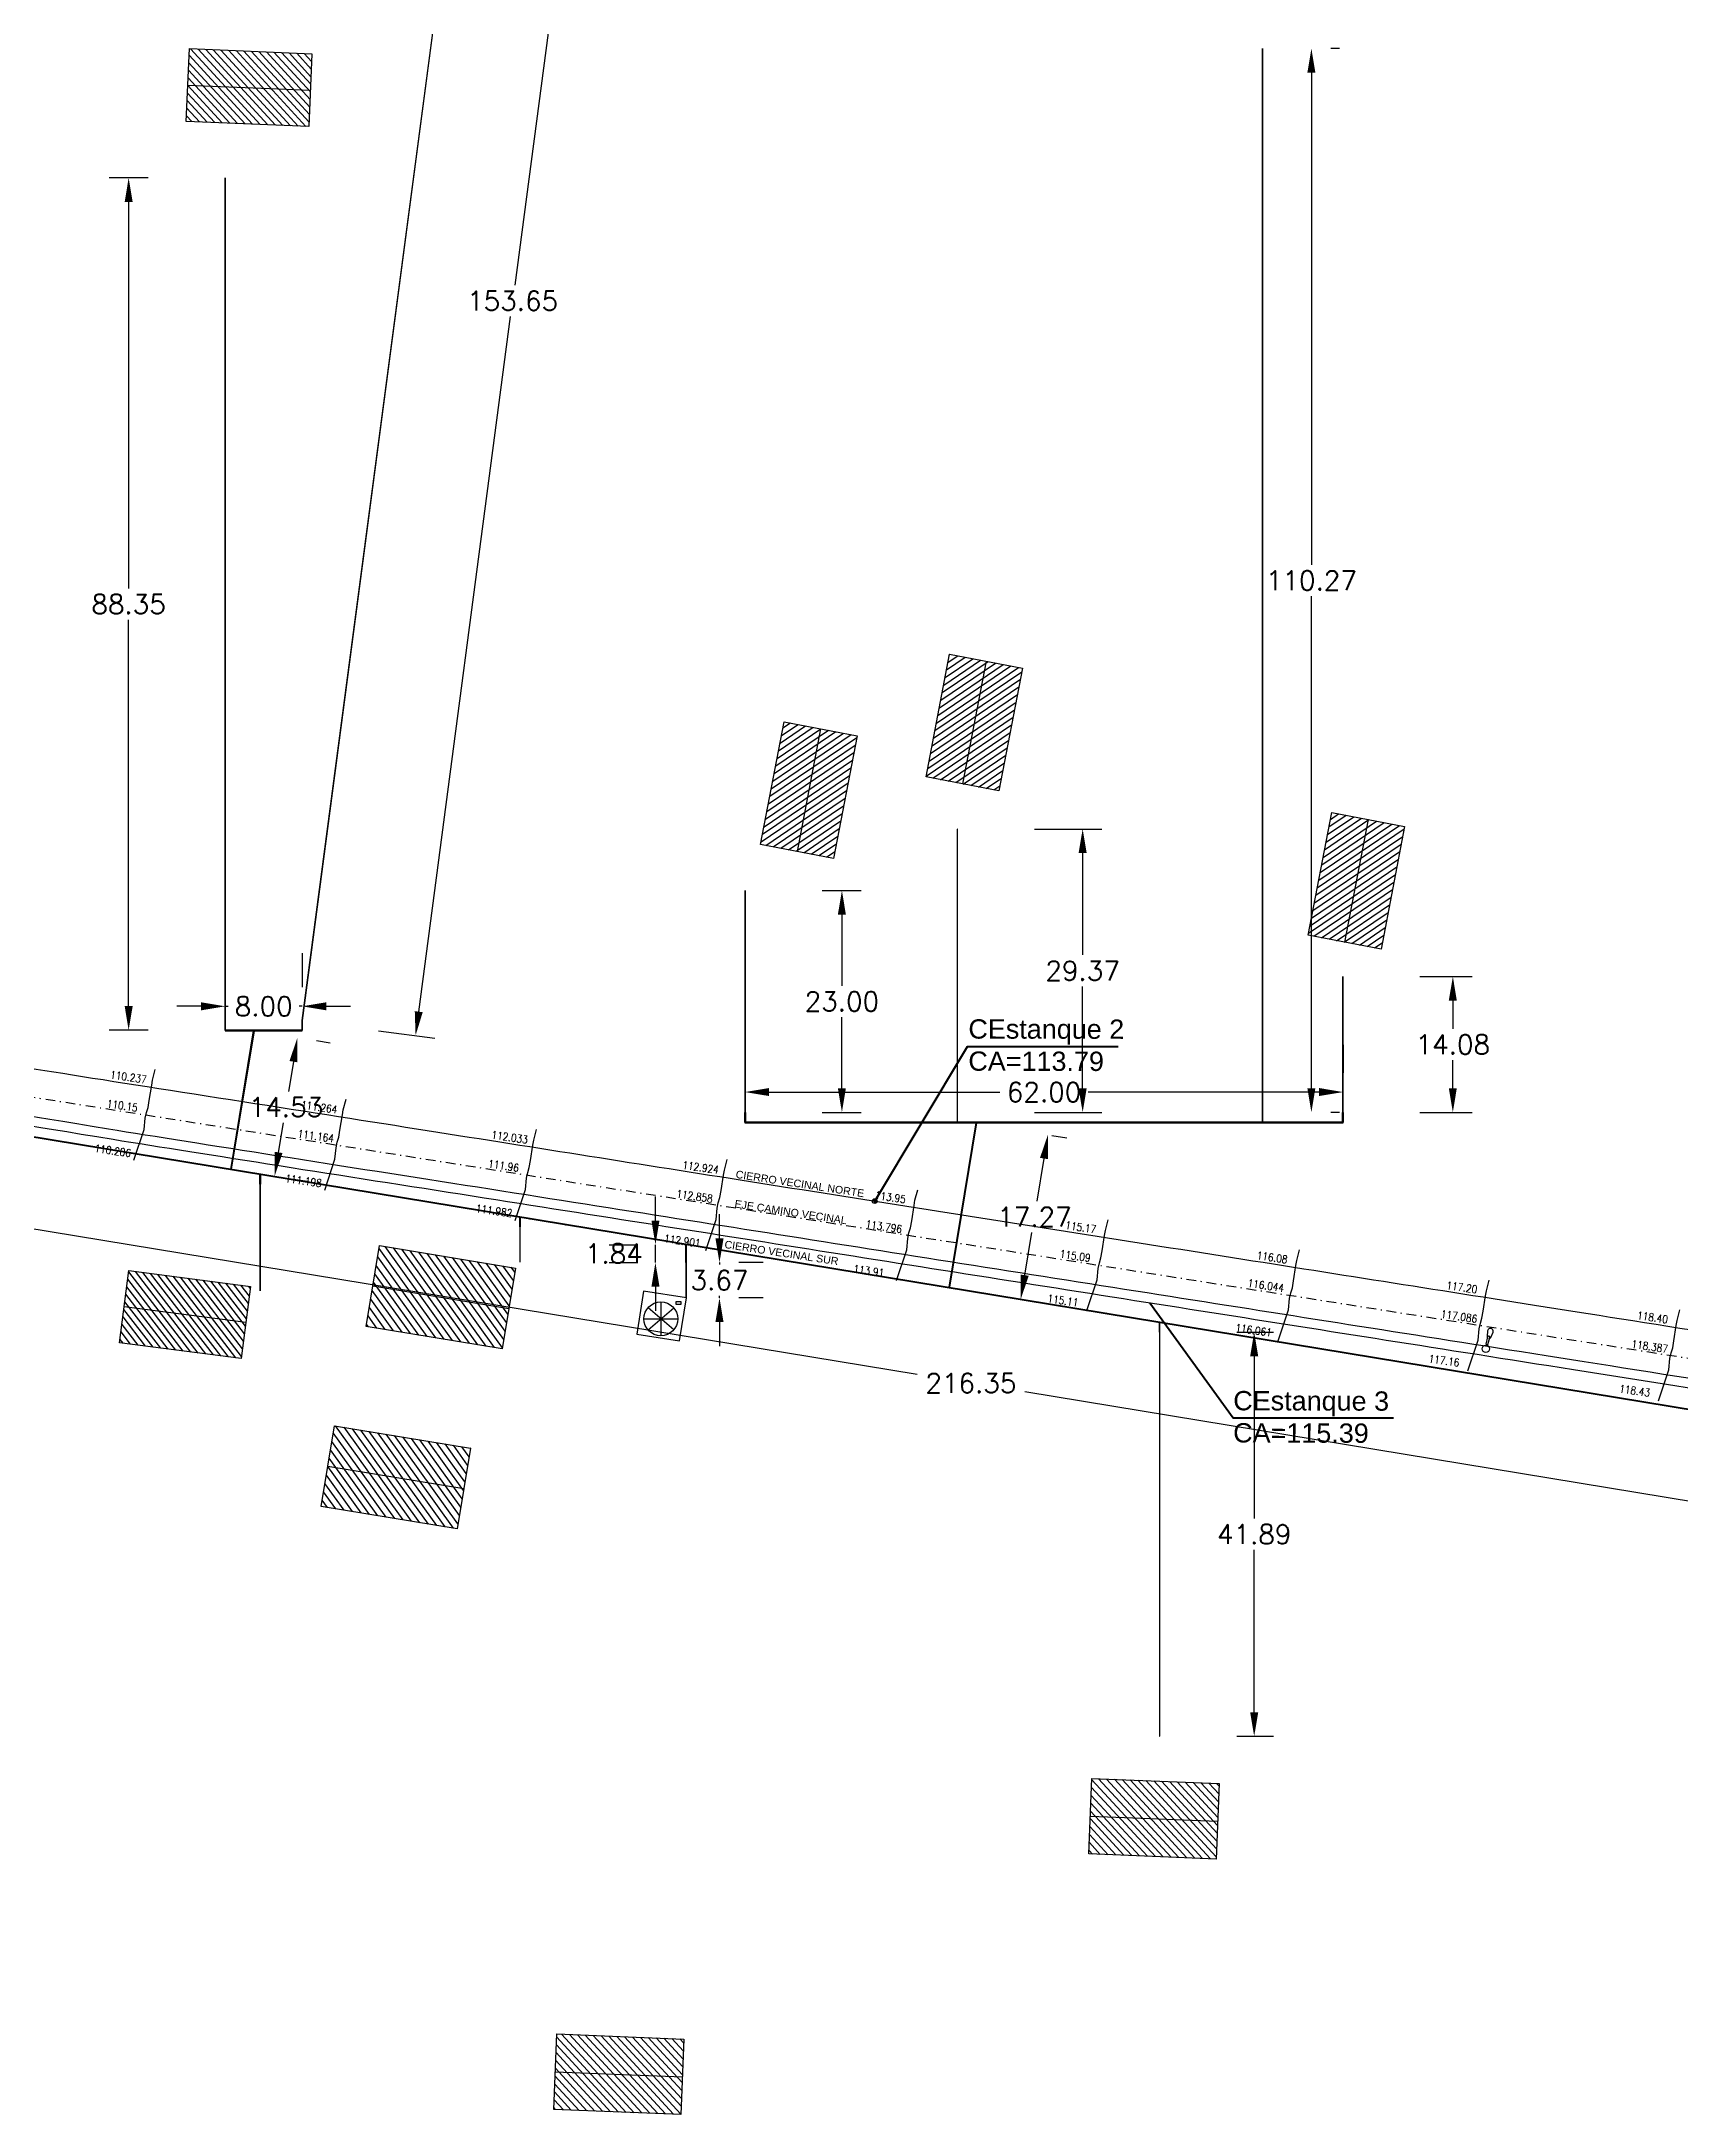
# Model space of a CAD drawing. Header units: metres. Extents: x 244933 to 246143, y 6126180 to 6128142.
# Drawn here: x 245530.3 to 245700.1, y 6126799.1 to 6127014 of the extents above; entities that cross this region are included whole.
import ezdxf

# ---------------------------------------------------------------- set-up
doc = ezdxf.new("R2010")
doc.units = ezdxf.units.M
doc.header["$LTSCALE"] = 2
doc.header["$MEASUREMENT"] = 0
doc.header["$PDMODE"] = 34
doc.header["$PDSIZE"] = 0.066667
doc.linetypes.add('DASHDOT', pattern=[1, 0.5, -0.25, 0, -0.25])
doc.layers.get('0').update_dxf_attribs({"linetype": 'CONTINUOUS'})
doc.layers.get('Defpoints').update_dxf_attribs({"linetype": 'CONTINUOUS'})
for name, color, linetype in [('AP_Proyectada', 10, 'CONTINUOUS'), ('casa', 8, 'CONTINUOUS'), ('CV', 40, 'CONTINUOUS')]:
    doc.layers.add(name, color=color, linetype=linetype)
doc.layers.add('PR-P', color=7, linetype='CONTINUOUS', lineweight=40)
doc.styles.add('ARIAL', font='arial.ttf', dxfattribs={"height": 7})
doc.styles.add('ROMANS', font='ROMANS')
doc.linetypes.add('CERCO_PRES', pattern='A,0.18,-0.18,0.18,-0.18,["x",Standard,S=0.3,R=0,X=0,Y=-0.1],0.18,-0.18,0.18,-0.18', length=1.44)
doc.dimstyles.new('VIUPORST', dxfattribs={"dimscale": 0, "dimtxt": 2, "dimasz": 2.5, "dimexe": 2, "dimexo": 8, "dimtad": 0, "dimtih": 1, "dimtoh": 1, "dimlfac": -1, "dimzin": 0, "dimdsep": 46, "dimtxsty": 'ROMANS', "dimcen": 2.5, "dimdle": 2, "dimclrd": 256, "dimclre": 256, "dimclrt": 2, "dimadec": 0, "dimazin": 0, "dimtfac": 1, "dimtdec": 4, "dimtmove": 2, "dimatfit": 3, "dimfxl": 1, "dimtolj": 1, "dimtzin": 0, "dimarcsym": 0})

# ---------------------------------------------------------------- blocks, each defined once
blk = doc.blocks.new('casa')
at = {"layer": 'casa'}
h = blk.add_hatch(dxfattribs=at)
h.set_pattern_fill('ANSI31', color=256, scale=5)
h.set_pattern_definition([(45, (-245958.60385, -6127297.02027), (-0.44194173824, 0.44194173824), [])])
h.paths.add_polyline_path([(-4.24, 7.14), (4.24, 7.14), (4.24, -7.14), (-4.24, -7.14)])
blk.add_line((0, 7.14), (0, -7.14), dxfattribs=at)
blk.add_lwpolyline([(-4.24, 7.14), (4.24, 7.14), (4.24, -7.14), (-4.24, -7.14)], close=True, dxfattribs=at)
blk = doc.blocks.new('*D230')
at = {"layer": 'casa', "lineweight": -2, "transparency": 16777216}
for p, q in [((245585.32, 6127063.79), (245591.14, 6127063.03)), ((245588.83, 6127060.81), (245579.32, 6126988.75)), ((245569.37, 6126913.44), (245578.89, 6126985.5)), ((245565.21, 6126911.47), (245571.03, 6126910.7))]:
    blk.add_line(p, q, dxfattribs=at)
at = {"layer": 'casa', "transparency": 16777216}
for points in [[(245588.42, 6127060.86), (245589.24, 6127060.76), (245589.16, 6127063.29)], [(245568.96, 6126913.5), (245569.78, 6126913.39), (245569.04, 6126910.97)]]:
    blk.add_solid(points, dxfattribs=at)
at = {"layer": 'Defpoints', "color": 0, "transparency": 16777216}
for p in [(245577.39, 6127064.84), (245557.28, 6126912.52), (245569.04, 6126910.97)]:
    blk.add_point(p, dxfattribs=at)
at = {"layer": 'casa', "color": 2, "transparency": 16777216, "insert": (245579.1, 6126987.13), "char_height": 2, "attachment_point": 5, "style": 'ROMANS'}
blk.add_mtext('\\A1;153.65', dxfattribs=at)
blk = doc.blocks.new('*D231')
at = {"layer": 'casa', "lineweight": -2, "transparency": 16777216}
for p, q in [((245541.32, 6126999.87), (245537.3, 6126999.87)), ((245539.3, 6126997.37), (245539.3, 6126957.32)), ((245539.3, 6126914.02), (245539.3, 6126954.07)), ((245541.32, 6126911.52), (245537.3, 6126911.52))]:
    blk.add_line(p, q, dxfattribs=at)
at = {"layer": 'casa', "transparency": 16777216}
for points in [[(245538.89, 6126997.37), (245539.72, 6126997.37), (245539.3, 6126999.87)], [(245538.89, 6126914.02), (245539.72, 6126914.02), (245539.3, 6126911.52)]]:
    blk.add_solid(points, dxfattribs=at)
at = {"layer": 'Defpoints', "color": 0, "transparency": 16777216}
for p in [(245549.32, 6126999.87), (245539.3, 6126911.52), (245549.32, 6126911.52)]:
    blk.add_point(p, dxfattribs=at)
at = {"layer": 'casa', "color": 2, "transparency": 16777216, "insert": (245539.3, 6126955.69), "char_height": 2, "attachment_point": 5, "style": 'ROMANS'}
blk.add_mtext('\\A1;88.35', dxfattribs=at)
blk = doc.blocks.new('*D233')
at = {"layer": 'casa', "lineweight": -2, "transparency": 16777216}
for p, q in [((245664.8, 6127013.28), (245663.89, 6127013.28)), ((245661.89, 6127010.78), (245661.89, 6126959.77)), ((245661.89, 6126905.51), (245661.89, 6126956.52)), ((245664.8, 6126903.01), (245663.89, 6126903.01))]:
    blk.add_line(p, q, dxfattribs=at)
at = {"layer": 'casa', "transparency": 16777216}
for points in [[(245661.47, 6127010.78), (245662.3, 6127010.78), (245661.89, 6127013.28)], [(245661.47, 6126905.51), (245662.3, 6126905.51), (245661.89, 6126903.01)]]:
    blk.add_solid(points, dxfattribs=at)
at = {"layer": 'Defpoints', "color": 0, "transparency": 16777216}
for p in [(245656.8, 6127013.28), (245656.8, 6126903.01), (245661.89, 6126903.01)]:
    blk.add_point(p, dxfattribs=at)
at = {"layer": 'casa', "color": 2, "transparency": 16777216, "insert": (245661.89, 6126958.14), "char_height": 2, "attachment_point": 5, "style": 'ROMANS'}
blk.add_mtext('\\A1;110.27', dxfattribs=at)
blk = doc.blocks.new('*D234')
at = {"layer": 'casa', "lineweight": -2, "transparency": 16777216}
for p, q in [((245673.14, 6126917.09), (245678.55, 6126917.09)), ((245676.55, 6126914.59), (245676.55, 6126911.67)), ((245676.55, 6126905.51), (245676.55, 6126908.42)), ((245673.14, 6126903.01), (245678.55, 6126903.01))]:
    blk.add_line(p, q, dxfattribs=at)
at = {"layer": 'casa', "transparency": 16777216}
for points in [[(245676.13, 6126914.59), (245676.96, 6126914.59), (245676.55, 6126917.09)], [(245676.13, 6126905.51), (245676.96, 6126905.51), (245676.55, 6126903.01)]]:
    blk.add_solid(points, dxfattribs=at)
at = {"layer": 'Defpoints', "color": 0, "transparency": 16777216}
for p in [(245665.14, 6126917.09), (245665.14, 6126903.01), (245676.55, 6126903.01)]:
    blk.add_point(p, dxfattribs=at)
at = {"layer": 'casa', "color": 2, "transparency": 16777216, "insert": (245676.55, 6126910.05), "char_height": 2, "attachment_point": 5, "style": 'ROMANS'}
blk.add_mtext('\\A1;14.08', dxfattribs=at)
blk = doc.blocks.new('*D235')
at = {"layer": 'casa', "lineweight": -2, "transparency": 16777216}
for p, q in [((245633.19, 6126932.38), (245640.18, 6126932.38)), ((245638.18, 6126929.88), (245638.18, 6126919.32)), ((245638.18, 6126905.51), (245638.18, 6126916.07)), ((245633.19, 6126903.01), (245640.18, 6126903.01))]:
    blk.add_line(p, q, dxfattribs=at)
at = {"layer": 'casa', "transparency": 16777216}
for points in [[(245637.76, 6126929.88), (245638.6, 6126929.88), (245638.18, 6126932.38)], [(245637.76, 6126905.51), (245638.6, 6126905.51), (245638.18, 6126903.01)]]:
    blk.add_solid(points, dxfattribs=at)
at = {"layer": 'Defpoints', "color": 0, "transparency": 16777216}
for p in [(245625.19, 6126932.38), (245625.19, 6126903.01), (245638.18, 6126903.01)]:
    blk.add_point(p, dxfattribs=at)
at = {"layer": 'casa', "color": 2, "transparency": 16777216, "insert": (245638.18, 6126917.69), "char_height": 2, "attachment_point": 5, "style": 'ROMANS'}
blk.add_mtext('\\A1;29.37', dxfattribs=at)
blk = doc.blocks.new('*D236')
at = {"layer": 'casa', "lineweight": -2, "transparency": 16777216}
for p, q in [((245611.19, 6126926.01), (245615.23, 6126926.01)), ((245613.23, 6126923.51), (245613.23, 6126916.13)), ((245613.23, 6126905.51), (245613.23, 6126912.88)), ((245611.19, 6126903.01), (245615.23, 6126903.01))]:
    blk.add_line(p, q, dxfattribs=at)
at = {"layer": 'casa', "transparency": 16777216}
for points in [[(245612.81, 6126923.51), (245613.64, 6126923.51), (245613.23, 6126926.01)], [(245612.81, 6126905.51), (245613.64, 6126905.51), (245613.23, 6126903.01)]]:
    blk.add_solid(points, dxfattribs=at)
at = {"layer": 'Defpoints', "color": 0, "transparency": 16777216}
for p in [(245603.19, 6126926.01), (245603.19, 6126903.01), (245613.23, 6126903.01)]:
    blk.add_point(p, dxfattribs=at)
at = {"layer": 'casa', "color": 2, "transparency": 16777216, "insert": (245613.23, 6126914.51), "char_height": 2, "attachment_point": 5, "style": 'ROMANS'}
blk.add_mtext('\\A1;23.00', dxfattribs=at)
blk = doc.blocks.new('*D237')
at = {"layer": 'casa', "lineweight": -2, "transparency": 16777216}
for p, q in [((245654.17, 6126880.22), (245657.96, 6126880.22)), ((245655.96, 6126877.72), (245655.96, 6126860.9)), ((245655.96, 6126840.83), (245655.96, 6126857.65)), ((245654.17, 6126838.33), (245657.96, 6126838.33))]:
    blk.add_line(p, q, dxfattribs=at)
at = {"layer": 'casa', "transparency": 16777216}
for points in [[(245655.54, 6126877.72), (245656.38, 6126877.72), (245655.96, 6126880.22)], [(245655.54, 6126840.83), (245656.38, 6126840.83), (245655.96, 6126838.33)]]:
    blk.add_solid(points, dxfattribs=at)
at = {"layer": 'Defpoints', "color": 0, "transparency": 16777216}
for p in [(245646.17, 6126880.22), (245655.96, 6126880.22), (245646.17, 6126838.33)]:
    blk.add_point(p, dxfattribs=at)
at = {"layer": 'casa', "color": 2, "transparency": 16777216, "insert": (245655.96, 6126859.27), "char_height": 2, "attachment_point": 5, "style": 'ROMANS'}
blk.add_mtext('\\A1;41.89', dxfattribs=at)
blk = doc.blocks.new('*D247')
at = {"layer": 'casa', "lineweight": -2, "transparency": 16777216}
for p, q in [((245549.3, 6126919.52), (245549.3, 6126916)), ((245557.3, 6126919.52), (245557.3, 6126916)), ((245546.8, 6126914), (245544.3, 6126914)), ((245549.3, 6126914), (245549.63, 6126914)), ((245557.3, 6126914), (245556.97, 6126914)), ((245559.8, 6126914), (245562.3, 6126914))]:
    blk.add_line(p, q, dxfattribs=at)
at = {"layer": 'casa', "transparency": 16777216}
for points in [[(245546.8, 6126914.42), (245546.8, 6126913.58), (245549.3, 6126914)], [(245559.8, 6126914.42), (245559.8, 6126913.58), (245557.3, 6126914)]]:
    blk.add_solid(points, dxfattribs=at)
at = {"layer": 'Defpoints', "color": 0, "transparency": 16777216}
for p in [(245549.3, 6126914), (245549.3, 6126911.52), (245557.3, 6126911.52)]:
    blk.add_point(p, dxfattribs=at)
at = {"layer": 'casa', "color": 2, "transparency": 16777216, "insert": (245553.3, 6126914), "char_height": 2, "attachment_point": 5, "style": 'ROMANS'}
blk.add_mtext('\\A1;8.00', dxfattribs=at)
blk = doc.blocks.new('*D248')
at = {"layer": 'casa', "lineweight": -2, "transparency": 16777216}
for p, q in [((245520.09, 6126893.86), (245519.54, 6126890.53)), ((245522.33, 6126892.1), (245621.03, 6126875.86)), ((245730.88, 6126857.78), (245632.18, 6126874.02)), ((245733.57, 6126858.73), (245733.02, 6126855.4))]:
    blk.add_line(p, q, dxfattribs=at)
at = {"layer": 'casa', "transparency": 16777216}
for points in [[(245522.4, 6126892.51), (245522.26, 6126891.68), (245519.86, 6126892.5)], [(245730.94, 6126858.2), (245730.81, 6126857.37), (245733.34, 6126857.38)]]:
    blk.add_solid(points, dxfattribs=at)
at = {"layer": 'Defpoints', "color": 0, "transparency": 16777216}
for p in [(245521.38, 6126901.75), (245734.87, 6126866.63), (245733.34, 6126857.38)]:
    blk.add_point(p, dxfattribs=at)
at = {"layer": 'casa', "color": 2, "transparency": 16777216, "insert": (245626.6, 6126874.94), "char_height": 2, "attachment_point": 5, "style": 'ROMANS'}
blk.add_mtext('\\A1;216.35', dxfattribs=at)
blk = doc.blocks.new('*D249')
at = {"layer": 'casa', "lineweight": -2, "transparency": 16777216}
for p, q in [((245635, 6126900.62), (245636.55, 6126900.37)), ((245634.17, 6126898.23), (245633.44, 6126893.8)), ((245632.18, 6126886.12), (245632.91, 6126890.55)), ((245632.2, 6126883.59), (245633.75, 6126883.33))]:
    blk.add_line(p, q, dxfattribs=at)
at = {"layer": 'casa', "transparency": 16777216}
for points in [[(245633.76, 6126898.29), (245634.58, 6126898.16), (245634.58, 6126900.69)], [(245631.77, 6126886.19), (245632.59, 6126886.06), (245631.77, 6126883.66)]]:
    blk.add_solid(points, dxfattribs=at)
at = {"layer": 'Defpoints', "color": 0, "transparency": 16777216}
for p in [(245627.11, 6126901.92), (245624.31, 6126884.89), (245631.77, 6126883.66)]:
    blk.add_point(p, dxfattribs=at)
at = {"layer": 'casa', "color": 2, "transparency": 16777216, "insert": (245633.18, 6126892.17), "char_height": 2, "attachment_point": 5, "style": 'ROMANS'}
blk.add_mtext('\\A1;17.27', dxfattribs=at)
blk = doc.blocks.new('*D250')
at = {"layer": 'casa', "lineweight": -2, "transparency": 16777216}
for p, q in [((245603.18, 6126910), (245603.18, 6126907.11)), ((245665.18, 6126910), (245665.18, 6126907.11)), ((245605.68, 6126905.11), (245629.6, 6126905.11)), ((245662.68, 6126905.11), (245638.75, 6126905.11))]:
    blk.add_line(p, q, dxfattribs=at)
at = {"layer": 'casa', "transparency": 16777216}
for points in [[(245605.68, 6126905.53), (245605.68, 6126904.7), (245603.18, 6126905.11)], [(245662.68, 6126905.53), (245662.68, 6126904.7), (245665.18, 6126905.11)]]:
    blk.add_solid(points, dxfattribs=at)
at = {"layer": 'Defpoints', "color": 0, "transparency": 16777216}
for p in [(245603.18, 6126905.11), (245603.18, 6126902), (245665.18, 6126902)]:
    blk.add_point(p, dxfattribs=at)
at = {"layer": 'casa', "color": 2, "transparency": 16777216, "insert": (245634.18, 6126905.11), "char_height": 2, "attachment_point": 5, "style": 'ROMANS'}
blk.add_mtext('\\A1;62.00', dxfattribs=at)
blk = doc.blocks.new('*D253')
at = {"layer": 'casa', "lineweight": -2, "transparency": 16777216}
for p, q in [((245560.19, 6126910.17), (245558.76, 6126910.41)), ((245556.38, 6126908.26), (245555.88, 6126905.18)), ((245554.83, 6126898.86), (245555.34, 6126901.93)), ((245557.83, 6126895.83), (245556.4, 6126896.06))]:
    blk.add_line(p, q, dxfattribs=at)
at = {"layer": 'casa', "transparency": 16777216}
for points in [[(245555.97, 6126908.33), (245556.79, 6126908.2), (245556.79, 6126910.73)], [(245554.42, 6126898.92), (245555.25, 6126898.79), (245554.43, 6126896.39)]]:
    blk.add_solid(points, dxfattribs=at)
at = {"layer": 'Defpoints', "color": 0, "transparency": 16777216}
for p in [(245552.3, 6126911.47), (245549.94, 6126897.13), (245554.43, 6126896.39)]:
    blk.add_point(p, dxfattribs=at)
at = {"layer": 'casa', "color": 2, "transparency": 16777216, "insert": (245555.61, 6126903.56), "char_height": 2, "attachment_point": 5, "style": 'ROMANS'}
blk.add_mtext('\\A1;14.53', dxfattribs=at)
blk = doc.blocks.new('*D254')
at = {"layer": 'casa', "lineweight": -2, "transparency": 16777216}
for p, q in [((245593.9, 6126891.79), (245593.9, 6126894.29)), ((245589.12, 6126889.29), (245591.9, 6126889.29)), ((245593.9, 6126887.45), (245593.9, 6126889.29)), ((245589.12, 6126887.45), (245591.9, 6126887.45)), ((245593.9, 6126884.95), (245593.9, 6126882.45))]:
    blk.add_line(p, q, dxfattribs=at)
at = {"layer": 'casa', "transparency": 16777216}
for points in [[(245593.49, 6126891.79), (245594.32, 6126891.79), (245593.9, 6126889.29)], [(245593.49, 6126884.95), (245594.32, 6126884.95), (245593.9, 6126887.45)]]:
    blk.add_solid(points, dxfattribs=at)
at = {"layer": 'Defpoints', "color": 0, "transparency": 16777216}
for p in [(245593.9, 6126889.29), (245597.12, 6126889.29), (245597.12, 6126887.45)]:
    blk.add_point(p, dxfattribs=at)
at = {"layer": 'casa', "color": 2, "transparency": 16777216, "insert": (245589.59, 6126888.37), "char_height": 2, "attachment_point": 5, "style": 'ROMANS'}
blk.add_mtext('\\A1;1.84', dxfattribs=at)
blk = doc.blocks.new('*D255')
at = {"layer": 'casa', "lineweight": -2, "transparency": 16777216}
for p, q in [((245600.54, 6126889.94), (245600.54, 6126892.44)), ((245600.54, 6126887.44), (245600.54, 6126887.23)), ((245605.06, 6126887.44), (245602.54, 6126887.44)), ((245600.54, 6126883.77), (245600.54, 6126883.98)), ((245605.06, 6126883.77), (245602.54, 6126883.77)), ((245600.54, 6126881.27), (245600.54, 6126878.77))]:
    blk.add_line(p, q, dxfattribs=at)
at = {"layer": 'casa', "transparency": 16777216}
for points in [[(245600.12, 6126889.94), (245600.96, 6126889.94), (245600.54, 6126887.44)], [(245600.12, 6126881.27), (245600.96, 6126881.27), (245600.54, 6126883.77)]]:
    blk.add_solid(points, dxfattribs=at)
at = {"layer": 'Defpoints', "color": 0, "transparency": 16777216}
for p in [(245597.06, 6126887.44), (245597.06, 6126883.77), (245600.54, 6126883.77)]:
    blk.add_point(p, dxfattribs=at)
at = {"layer": 'casa', "color": 2, "transparency": 16777216, "insert": (245600.54, 6126885.6), "char_height": 2, "attachment_point": 5, "style": 'ROMANS'}
blk.add_mtext('\\A1;3.67', dxfattribs=at)

msp = doc.modelspace()

# ---------------------------------------------------------------- hatches: boundary and pattern name
at = {"layer": 'casa'}
h = msp.add_hatch(color=256, dxfattribs=at)
h.dxf.hatch_style = 1
h.paths.add_polyline_path([(245616.388, 6126893.813), (245616.627, 6126893.813), (245616.627, 6126894.052, 0.4142136)])
h.paths.add_polyline_path([(245616.627, 6126893.813), (245616.627, 6126893.574, 0.4142136), (245616.865, 6126893.813)])

# ---------------------------------------------------------------- linework, layer by layer
at = {"layer": 'AP_Proyectada'}
msp.add_rational_spline([(245369.769, 6126913.122), (245419.503, 6126910.096), (245469.237, 6126907.07), (245518.971, 6126904.043), (245519.832, 6126904.036), (245520.687, 6126903.947), (245521.531, 6126903.777), (245591.609, 6126892.724), (245661.688, 6126881.671), (245731.766, 6126870.618), (245733.458, 6126870.294), (245736.458, 6126869.72), (245739.51, 6126869.739), (245740.841, 6126869.747), (245757.643, 6126869.451), (245774.445, 6126869.156), (245791.247, 6126868.86)], [1, 1, 1, 1, 0.996952073058, 0.996952073058, 1, 1, 1, 1, 1, 1, 1, 1, 1, 1, 1], degree=3, knots=[0, 0, 0, 0, 1, 1, 1, 1.1913192, 1.1913192, 1.1913192, 2.185255, 2.185255, 2.185255, 7.3366968, 11.3207571, 11.3207571, 11.3207571, 12.3207571, 12.3207571, 12.3207571, 12.3207571], dxfattribs=at)
at = {"layer": 'casa', "color": 0}
for p, q in [((245577.392, 6127064.842), (245557.278, 6126912.519)), ((245557.298, 6126912.519), (245577.412, 6127064.842)), ((245656.805, 6127013.279), (245656.805, 6126903.008)), ((245656.825, 6126903.008), (245656.825, 6127013.279)), ((245549.298, 6126911.519), (245549.298, 6126999.871)), ((245549.318, 6126999.871), (245549.318, 6126911.519)), ((245625.188, 6126932.377), (245625.188, 6126903.008)), ((245625.208, 6126903.008), (245625.208, 6126932.377)), ((245603.19, 6126926.008), (245603.19, 6126903.008)), ((245603.21, 6126903.008), (245603.21, 6126926.008)), ((245665.14, 6126917.089), (245665.14, 6126903.008)), ((245665.16, 6126903.008), (245665.16, 6126917.089)), ((245557.278, 6126912.519), (245557.278, 6126911.519)), ((245557.298, 6126911.519), (245557.298, 6126912.519)), ((245627.185, 6126901.923), (245665.175, 6126901.923)), ((245552.921, 6126895.545), (245552.921, 6126884.509)), ((245552.941, 6126884.509), (245552.941, 6126895.545)), ((245579.862, 6126891.122), (245579.862, 6126887.522)), ((245579.882, 6126887.522), (245579.882, 6126891.122)), ((245646.146, 6126880.216), (245646.146, 6126838.329)), ((245646.166, 6126838.329), (245646.166, 6126880.216))]:
    msp.add_line(p, q, dxfattribs=at)
at = {"layer": 'casa', "color": 4}
for p, q in [((245656.805, 6127013.279), (245656.825, 6127013.279)), ((245549.318, 6126999.871), (245549.298, 6126999.871)), ((245625.208, 6126932.377), (245625.188, 6126932.377)), ((245603.21, 6126926.008), (245603.19, 6126926.008)), ((245665.16, 6126917.089), (245665.14, 6126917.089)), ((245557.298, 6126912.519), (245557.278, 6126912.519)), ((245549.298, 6126911.519), (245549.298, 6126911.469)), ((245552.223, 6126911.469), (245552.298, 6126911.469)), ((245557.298, 6126911.469), (245557.298, 6126911.519)), ((245603.19, 6126903.008), (245603.175, 6126902.998)), ((245603.175, 6126901.998), (245603.175, 6126901.923)), ((245603.19, 6126903.008), (245603.21, 6126903.008)), ((245603.21, 6126903.008), (245603.225, 6126902.998)), ((245625.188, 6126903.008), (245625.173, 6126902.998)), ((245625.173, 6126902.228), (245625.173, 6126901.998)), ((245625.173, 6126901.998), (245625.223, 6126901.998)), ((245625.188, 6126903.008), (245625.208, 6126903.008)), ((245625.208, 6126903.008), (245625.223, 6126902.998)), ((245656.805, 6126903.008), (245656.79, 6126902.998)), ((245656.84, 6126901.998), (245656.79, 6126901.998)), ((245656.805, 6126903.008), (245656.825, 6126903.008)), ((245656.825, 6126903.008), (245656.84, 6126902.998)), ((245665.14, 6126903.008), (245665.125, 6126902.998)), ((245665.175, 6126901.998), (245665.125, 6126901.998)), ((245665.14, 6126903.008), (245665.16, 6126903.008)), ((245665.16, 6126903.008), (245665.175, 6126902.998)), ((245665.175, 6126901.923), (245665.175, 6126901.998)), ((245543.377, 6126898.207), (245543.451, 6126898.194)), ((245548.298, 6126897.322), (245548.317, 6126897.318)), ((245552.906, 6126895.555), (245552.906, 6126895.57)), ((245552.906, 6126895.555), (245552.921, 6126895.545)), ((245552.921, 6126895.545), (245552.941, 6126895.545)), ((245552.941, 6126895.545), (245552.956, 6126895.555)), ((245579.847, 6126892.132), (245579.897, 6126892.132)), ((245579.847, 6126891.132), (245579.847, 6126891.147)), ((245579.847, 6126891.132), (245579.862, 6126891.122)), ((245579.862, 6126891.122), (245579.882, 6126891.122)), ((245579.882, 6126891.122), (245579.897, 6126891.132)), ((245580.865, 6126891.964), (245580.885, 6126891.961)), ((245584.555, 6126891.357), (245584.575, 6126891.354)), ((245597.388, 6126889.321), (245597.314, 6126889.333)), ((245579.862, 6126887.522), (245579.882, 6126887.522)), ((245597.048, 6126887.449), (245597.06, 6126887.439)), ((245597.123, 6126887.449), (245597.11, 6126887.439)), ((245552.921, 6126884.509), (245552.941, 6126884.509)), ((245579.798, 6126885.479), (245579.818, 6126885.479)), ((245592.665, 6126884.472), (245591.964, 6126880.027)), ((245597.11, 6126883.771), (245592.665, 6126884.472)), ((245596.051, 6126883.395), (245596.551, 6126883.395)), ((245596.051, 6126883.095), (245596.051, 6126883.395)), ((245596.551, 6126883.095), (245596.051, 6126883.095)), ((245596.409, 6126879.326), (245597.11, 6126883.771)), ((245596.551, 6126883.395), (245596.551, 6126883.095)), ((245597.11, 6126883.771), (245597.06, 6126883.771)), ((245638.615, 6126882.463), (245638.565, 6126882.471)), ((245638.565, 6126882.471), (245638.615, 6126882.463)), ((245640.599, 6126882.211), (245640.673, 6126882.197)), ((245591.964, 6126880.027), (245596.409, 6126879.326)), ((245594.463, 6126881.45), (245594.463, 6126881.45)), ((245594.463, 6126881.45), (245594.463, 6126881.45)), ((245594.463, 6126881.45), (245594.463, 6126881.45)), ((245594.463, 6126881.45), (245594.463, 6126881.45)), ((245594.463, 6126881.45), (245594.463, 6126881.45)), ((245594.463, 6126881.45), (245594.463, 6126881.45)), ((245594.463, 6126881.45), (245594.463, 6126881.45)), ((245594.463, 6126881.45), (245594.463, 6126881.45)), ((245594.463, 6126881.45), (245594.463, 6126881.45)), ((245646.181, 6126881.226), (245646.131, 6126881.226)), ((245646.146, 6126880.216), (245646.131, 6126880.226)), ((245646.146, 6126880.216), (245646.166, 6126880.216)), ((245646.181, 6126880.226), (245646.166, 6126880.216)), ((245646.146, 6126838.329), (245646.166, 6126838.329))]:
    msp.add_line(p, q, dxfattribs=at)
at = {"layer": 'casa', "color": 114, "true_color": 0x139b48}
for p, q in [((245557.298, 6126911.519), (245549.298, 6126911.519)), ((245549.298, 6126911.469), (245552.223, 6126911.469)), ((245552.298, 6126911.469), (245557.298, 6126911.469)), ((245603.175, 6126901.998), (245603.175, 6126902.998)), ((245603.225, 6126902.998), (245603.225, 6126901.998)), ((245625.173, 6126902.998), (245625.173, 6126901.998)), ((245625.223, 6126901.998), (245625.223, 6126902.998)), ((245656.79, 6126902.998), (245656.79, 6126901.998)), ((245656.84, 6126901.998), (245656.84, 6126902.998)), ((245665.125, 6126901.998), (245665.125, 6126902.998)), ((245665.175, 6126902.998), (245665.175, 6126901.998)), ((245552.906, 6126895.57), (245552.906, 6126896.555)), ((245552.956, 6126896.555), (245552.956, 6126895.555)), ((245579.847, 6126891.147), (245579.847, 6126892.132)), ((245579.897, 6126892.132), (245579.897, 6126891.132)), ((245597.06, 6126887.439), (245597.06, 6126883.765)), ((245597.11, 6126883.771), (245597.11, 6126887.439)), ((245646.131, 6126880.226), (245646.131, 6126881.226)), ((245646.181, 6126880.226), (245646.181, 6126881.226))]:
    msp.add_line(p, q, dxfattribs=at)
at = {"layer": 'casa', "color": 40, "true_color": 0xf8d731}
for p, q in [((245552.223, 6126911.469), (245549.858, 6126897.09)), ((245552.298, 6126911.469), (245549.939, 6126897.127)), ((245521.384, 6126901.825), (245734.865, 6126866.702)), ((245521.384, 6126901.75), (245734.865, 6126866.627)), ((245665.175, 6126901.998), (245603.175, 6126901.998)), ((245603.175, 6126901.923), (245627.11, 6126901.923)), ((245627.11, 6126901.923), (245624.306, 6126884.885)), ((245627.185, 6126901.923), (245624.38, 6126884.873)), ((245597.048, 6126887.449), (245597.048, 6126889.302)), ((245597.123, 6126887.449), (245597.123, 6126889.289))]:
    msp.add_line(p, q, dxfattribs=at)
at = {"layer": 'casa', "color": 114, "linetype": 'DASHDOT', "true_color": 0x139b48}
msp.add_lwpolyline([(245838.595, 6126868.658), (245791.294, 6126870.844), (245737.053, 6126871.798), (245520.529, 6126905.949), (245366.938, 6126915.911)], dxfattribs=at)
at = {"layer": 'casa'}
for points in [[(245539.851, 6126898.043), (245540.915, 6126901.238), (245541.029, 6126902.412), (245541.147, 6126902.993), (245541.314, 6126903.519), (245541.432, 6126904.242), (245541.689, 6126905.828), (245541.774, 6126906.353), (245542.061, 6126907.453)], [(245559.62, 6126894.952), (245560.685, 6126898.147), (245560.798, 6126899.321), (245560.917, 6126899.902), (245561.084, 6126900.428), (245561.201, 6126901.152), (245561.459, 6126902.738), (245561.544, 6126903.262), (245561.83, 6126904.362)], [(245579.366, 6126891.814), (245580.43, 6126895.009), (245580.544, 6126896.183), (245580.662, 6126896.764), (245580.829, 6126897.29), (245580.947, 6126898.013), (245581.204, 6126899.599), (245581.289, 6126900.124), (245581.576, 6126901.223)], [(245599.121, 6126888.695), (245600.186, 6126891.89), (245600.299, 6126893.064), (245600.417, 6126893.645), (245600.585, 6126894.171), (245600.702, 6126894.894), (245600.96, 6126896.48), (245601.045, 6126897.005), (245601.331, 6126898.104)], [(245618.879, 6126885.578), (245619.944, 6126888.773), (245620.057, 6126889.947), (245620.175, 6126890.529), (245620.342, 6126891.054), (245620.46, 6126891.778), (245620.717, 6126893.364), (245620.803, 6126893.888), (245621.089, 6126894.988)], [(245638.616, 6126882.465), (245639.68, 6126885.66), (245639.794, 6126886.834), (245639.912, 6126887.416), (245640.079, 6126887.941), (245640.197, 6126888.665), (245640.454, 6126890.251), (245640.539, 6126890.775), (245640.826, 6126891.875)], [(245658.452, 6126879.333), (245659.517, 6126882.528), (245659.63, 6126883.702), (245659.749, 6126884.284), (245659.916, 6126884.809), (245660.033, 6126885.533), (245660.291, 6126887.119), (245660.376, 6126887.643), (245660.662, 6126888.743)], [(245678.107, 6126876.201), (245679.172, 6126879.396), (245679.285, 6126880.57), (245679.404, 6126881.151), (245679.571, 6126881.677), (245679.688, 6126882.4), (245679.946, 6126883.986), (245680.031, 6126884.511), (245680.317, 6126885.61)], [(245697.873, 6126873.116), (245698.938, 6126876.311), (245699.051, 6126877.485), (245699.17, 6126878.066), (245699.337, 6126878.592), (245699.454, 6126879.315), (245699.712, 6126880.902), (245699.797, 6126881.426), (245700.083, 6126882.526)]]:
    msp.add_lwpolyline(points, dxfattribs=at)
at = {"layer": 'casa', "color": 4}
for points in [[(245616.865, 6126893.813), (245616.388, 6126893.813)], [(245616.627, 6126893.574), (245616.627, 6126894.052)], [(245593.133, 6126880.467), (245595.794, 6126882.739)], [(245595.794, 6126880.467), (245593.133, 6126882.739)], [(245594.463, 6126883.352), (245594.463, 6126879.853)], [(245592.714, 6126881.603), (245596.213, 6126881.603)], [(245680, 6126878.973), (245680.193, 6126879.731)], [(245680.189, 6126878.931), (245680.381, 6126879.683)]]:
    msp.add_lwpolyline(points, dxfattribs=at)
for points in [[(245680.341, 6126879.534, 0.286267), (245680.479, 6126879.684), (245680.732, 6126880.227, 1), (245680.145, 6126880.377), (245680.106, 6126879.779, 0.2867237), (245680.156, 6126879.581, 0.2867237)], [(245680.343, 6126879.542, 0.2815635), (245680.473, 6126879.686), (245680.725, 6126880.229, 0.9977563), (245680.152, 6126880.376), (245680.114, 6126879.778, 0.2820434), (245680.158, 6126879.589, 0.2820434)]]:
    msp.add_lwpolyline(points, format="xyb", dxfattribs=at)
for centre, radius in [((245616.627, 6126893.813), 0.239), ((245594.463, 6126881.603), 1.75), ((245679.963, 6126878.5), 0.378)]:
    msp.add_circle(centre, radius, dxfattribs=at)
for centre, start, end in [((245680.287, 6126879.707), 345.70779, 170.15883), ((245680.095, 6126878.956), 161.31757, 346.44068)]:
    msp.add_arc(centre, 0.097, start, end, dxfattribs=at)
at = {"layer": 'casa', "color": 114, "linetype": 'CERCO_PRES', "true_color": 0x139b48}
for points, weights, knots in [([(245375.713, 6126918.927), (245423.399, 6126915.638), (245471.086, 6126912.35), (245518.772, 6126909.062), (245520.21, 6126909.024), (245521.64, 6126908.86), (245523.05, 6126908.572), (245593.011, 6126897.538), (245662.973, 6126886.503), (245732.934, 6126875.469), (245734.396, 6126875.177), (245737.03, 6126874.744), (245739.676, 6126874.692), (245740.853, 6126874.716)], [1, 1, 1, 1, 0.997441266443, 0.997441266443, 1, 1, 1, 1, 1, 1, 1, 1], [0.0377313, 0.0377313, 0.0377313, 0.0377313, 1, 1, 1, 1.175284, 1.175284, 1.175284, 2.175284, 2.175284, 2.175284, 6.6299195, 10.150087, 10.150087, 10.150087, 10.150087]), ([(245375.249, 6126911.787), (245423.14, 6126908.873), (245471.031, 6126905.959), (245518.923, 6126903.045), (245519.783, 6126903.038), (245520.639, 6126902.948), (245521.482, 6126902.778), (245591.561, 6126891.725), (245661.639, 6126880.672), (245731.718, 6126869.619), (245733.409, 6126869.295), (245736.409, 6126868.721), (245739.461, 6126868.74), (245740.792, 6126868.748), (245757.594, 6126868.452), (245774.396, 6126868.157), (245791.199, 6126867.861)], [1, 1, 1, 1, 0.996952073058, 0.996952073058, 1, 1, 1, 1, 1, 1, 1, 1, 1, 1, 1], [0.037052, 0.037052, 0.037052, 0.037052, 1, 1, 1, 1.1913192, 1.1913192, 1.1913192, 2.185255, 2.185255, 2.185255, 7.3366968, 11.3207571, 11.3207571, 11.3207571, 12.3207571, 12.3207571, 12.3207571, 12.3207571])]:
    msp.add_rational_spline(points, weights, degree=3, knots=knots, dxfattribs=at)
at = {"layer": 'PR-P', "color": 7}
for points in [[(245616.627, 6126893.813), (245626.23, 6126909.829), (245641.857, 6126909.829)], [(245645.147, 6126883.273), (245653.773, 6126871.358), (245670.414, 6126871.358)]]:
    msp.add_lwpolyline(points, dxfattribs=at)

# ---------------------------------------------------------------- block references
at = {"layer": 'casa', "color": 1}
for p, xscale, yscale, zscale, rotation in [((245551.791, 6127009.229), 0.8902132630484585, 0.8902132630484585, 0.8902132630484585, 87.56522669892396), ((245626.951, 6126943.412), 0.9070923944291555, 0.9070923944291555, 0.9070923944291555, 349.140721367398), ((245609.803, 6126936.416), 0.9070923944291555, 0.9070923944291555, 0.9070923944291555, 349.140721367398), ((245666.553, 6126927.004), 0.9070923944291555, 0.9070923944291555, 0.9070923944291555, 349.140721367398), ((245545.157, 6126882.043), 0.890213263048459, 0.890213263048459, 0.890213263048459, 262.6245586236507), ((245645.577, 6126829.784), 0.9233077781409436, 0.9233077781409436, 0.9233077781409436, 87.67193938085524), ((245590.104, 6126803.297), 0.9233077781409436, 0.9233077781409436, 0.9233077781409436, 87.67193938085524)]:
    msp.add_blockref('casa', p, dxfattribs=dict(at, xscale=xscale, yscale=yscale, zscale=zscale, rotation=rotation))
at = {"layer": 'casa', "color": 1, "rotation": 80.650181954088}
for p in [(245571.667, 6126883.849), (245566.994, 6126865.182)]:
    msp.add_blockref('casa', p, dxfattribs=at)

# ---------------------------------------------------------------- texts
at = {"char_height": 0.78777, "attachment_point": 1, "rotation": 351.37867, "style": 'ARIAL'}
for s, insert, width in [('CIERRO VECINAL NORTE', (245602.297, 6126896.999), 20.46778), ('EJE CAMINO VECINAL ', (245602.177, 6126893.94), 13.42756), ('CIERRO VECINAL SUR', (245601.134, 6126889.733), 13.42756)]:
    msp.add_mtext(s, dxfattribs=dict(at, insert=insert, width=width))
at = {"layer": 'CV', "linetype": 'Continuous', "style": 'ROMANS', "width": 0.85}
for s, p in [('110.237', (245537.351, 6126906.542, 4)), ('110.15', (245537.003, 6126903.539, 4)), ('111.264', (245557.116, 6126903.424, 4)), ('110.206', (245535.732, 6126898.912, 4)), ('111.164', (245556.768, 6126900.422, 4)), ('112.033', (245576.865, 6126900.309, 4)), ('111.96', (245576.518, 6126897.307, 4)), ('112.924', (245596.655, 6126897.177, 4)), ('111.198', (245555.498, 6126895.794, 4)), ('112.858', (245596.03, 6126894.192, 4)), ('111.982', (245575.247, 6126892.679, 4)), ('113.95', (245616.608, 6126894.045, 4)), ('113.796', (245615.643, 6126891.043, 4)), ('115.17', (245636.344, 6126890.932, 4)), ('112.901', (245594.759, 6126889.564, 4)), ('115.09', (245635.768, 6126887.962, 4)), ('116.08', (245656.182, 6126887.803, 4)), ('113.91', (245614.372, 6126886.415, 4)), ('115.11', (245634.498, 6126883.335, 4)), ('116.044', (245655.239, 6126884.933, 4)), ('117.20', (245675.842, 6126884.702, 4)), ('117.086', (245675.266, 6126881.733, 4)), ('118.40', (245695.603, 6126881.586, 4)), ('116.061', (245653.968, 6126880.305, 4)), ('117.16', (245673.995, 6126877.105, 4)), ('118.387', (245695.027, 6126878.616, 4)), ('118.43', (245693.756, 6126873.988, 4))]:
    msp.add_text(s, height=0.8, rotation=351.70317, dxfattribs=at).set_placement(p)
at = {"layer": 'PR-P', "color": 7, "char_height": 2, "attachment_point": 1, "style": 'ARIAL'}
for s, insert, width, rotation in [('CEstanque 2 CA=113.79', (245626.338, 6126912.654, 193), 16.95335, 359.90948), ('CEstanque 3 CA=115.39', (245653.793, 6126874.126), 16.46685, 359.82707)]:
    msp.add_mtext(s, dxfattribs=dict(at, insert=insert, width=width, rotation=rotation))

# ---------------------------------------------------------------- dimensions: what is measured, and where the dimension line sits
at = {"layer": 'casa', "color": 4}
for p1, p2, distance, picture, middle in [((245577.392, 6127064.842), (245557.278, 6126912.519), 11.868, '*D230', (245579.101, 6126987.127)), ((245552.298, 6126911.469), (245549.939, 6126897.127), 4.55, '*D253', (245555.609, 6126903.559)), ((245521.384, 6126901.75), (245734.865, 6126866.627), -9.374, '*D248', (245626.603, 6126874.939)), ((245627.11, 6126901.923), (245624.306, 6126884.885), 7.569, '*D249', (245633.176, 6126892.175))]:
    dim = msp.add_aligned_dim(p1=p1, p2=p2, distance=distance, dimstyle='VIUPORST', override={"dimscale": 1}, dxfattribs=at)
    dim.commit()
    dim.dimension.update_dxf_attribs({"geometry": picture, "text_midpoint": middle})
for base, p1, p2, picture, middle in [((245661.886, 6126903.008), (245656.805, 6127013.279), (245656.805, 6126903.008), '*D233', (245661.886, 6126958.143)), ((245539.303, 6126911.519), (245549.318, 6126999.871), (245549.318, 6126911.519), '*D231', (245539.303, 6126955.695)), ((245638.18, 6126903.008), (245625.188, 6126932.377), (245625.188, 6126903.008), '*D235', (245638.18, 6126917.692)), ((245613.227, 6126903.008), (245603.19, 6126926.008), (245603.19, 6126903.008), '*D236', (245613.227, 6126914.508)), ((245676.546, 6126903.008), (245665.14, 6126917.089), (245665.14, 6126903.008), '*D234', (245676.546, 6126910.048)), ((245593.903, 6126889.289), (245597.123, 6126887.449), (245597.123, 6126889.289), '*D254', (245589.59, 6126888.369)), ((245600.541, 6126883.765), (245597.06, 6126887.439), (245597.06, 6126883.765), '*D255', (245600.541, 6126885.602)), ((245655.959, 6126880.216), (245646.166, 6126838.329), (245646.166, 6126880.216), '*D237', (245655.959, 6126859.273))]:
    dim = msp.add_linear_dim(base=base, p1=p1, p2=p2, angle=90, dimstyle='VIUPORST', override={"dimscale": 1}, dxfattribs=at)
    dim.commit()
    dim.dimension.update_dxf_attribs({"geometry": picture, "text_midpoint": middle})
for base, p1, p2, picture, middle in [((245549.298, 6126914.001), (245557.298, 6126911.519), (245549.298, 6126911.519), '*D247', (245553.298, 6126914.001)), ((245603.175, 6126905.114), (245665.175, 6126901.998), (245603.175, 6126901.998), '*D250', (245634.175, 6126905.114))]:
    dim = msp.add_linear_dim(base=base, p1=p1, p2=p2, dimstyle='VIUPORST', override={"dimscale": 1}, dxfattribs=at)
    dim.commit()
    dim.dimension.update_dxf_attribs({"geometry": picture, "text_midpoint": middle})

doc.saveas('drawing.dxf')
